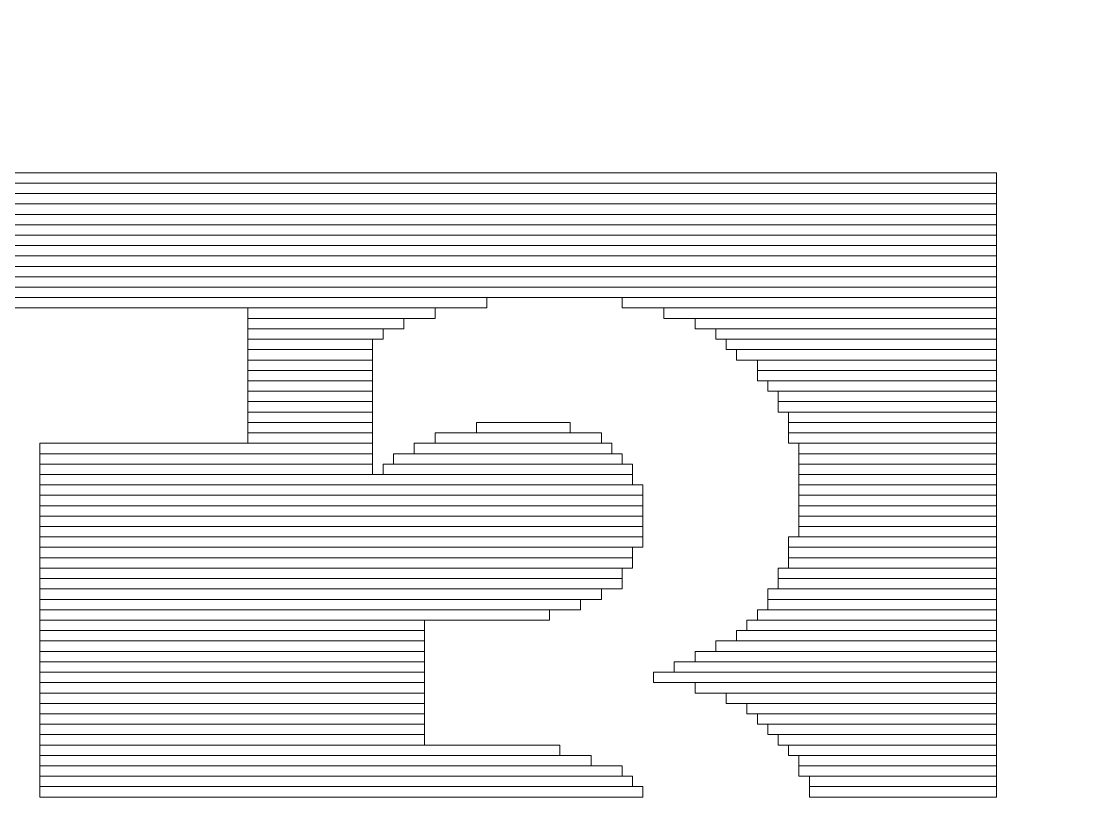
# Model space of a CAD drawing. Header units: millimetres. Extents: x -90 to 99, y -65 to 67.
# Drawn here: x 68.123 to 70.702, y 11.178 to 13.059 of the extents above; entities that cross this region are included whole.
import ezdxf

# ---------------------------------------------------------------- set-up
doc = ezdxf.new("R2010")
doc.units = ezdxf.units.MM
doc.header["$MEASUREMENT"] = 0
doc.layers.add('BG_OUTLINE', color=7, linetype='Continuous')
doc.layers.add('MA_PEN3', color=7, linetype='Continuous')

msp = doc.modelspace()

# ---------------------------------------------------------------- linework, layer by layer
at = {"layer": 'BG_OUTLINE', "color": 3, "lineweight": 9}
msp.add_open_spline([(-71.7269, -61.8795), (-71.7269, -61.8795), (-71.7343, 42.2681), (-71.7343, 42.2681), (-71.7343, 42.2681), (-71.7348, 43.0066), (-71.4419, 43.715), (-70.92, 44.2375), (-70.92, 44.2375), (-70.3982, 44.76), (-69.6866, 45.0538), (-68.9482, 45.0543), (-68.9482, 45.0543), (-68.9482, 45.0543), (75.2046, 45.0543), (75.2046, 45.0543), (75.2046, 45.0543), (76.8319, 45.0552), (78.1763, 43.7805), (78.2661, 42.1556), (78.2661, 42.1556), (78.2661, 42.1556), (78.2661, 31.2814), (78.2661, 31.2814), (78.2661, 31.2814), (78.2661, 31.2814), (72.2646, 31.2814), (72.2646, 31.2814), (72.2646, 31.2814), (72.2646, 31.2814), (72.2646, 26.9814), (72.2646, 26.9814), (72.2646, 26.9814), (72.2646, 26.9814), (78.2661, 26.9814), (78.2661, 26.9814), (78.2661, 26.9814), (78.2661, 26.9814), (78.2661, 18.6553), (78.2661, 18.6553), (78.2661, 18.6553), (78.2661, 18.6553), (72.2496, 18.6553), (72.2496, 18.6553), (72.2496, 18.6553), (72.2496, 18.6553), (72.2496, 14.3553), (72.2496, 14.3553), (72.2496, 14.3553), (72.2496, 14.3553), (78.2661, 14.3553), (78.2661, 14.3553), (78.2661, 14.3553), (78.2661, 14.3553), (78.2661, 9.255), (78.2661, 9.255), (78.2661, 9.255), (78.2661, 9.255), (72.2648, 9.255), (72.2648, 9.255), (72.2648, 9.255), (72.2648, 9.255), (72.2648, 4.955), (72.2648, 4.955), (72.2648, 4.955), (72.2648, 4.955), (78.2661, 4.955), (78.2661, 4.955), (78.2661, 4.955), (78.2661, 4.955), (78.2661, -3.3762), (78.2661, -3.3762), (78.2661, -3.3762), (78.2661, -3.3762), (72.2445, -3.3762), (72.2445, -3.3762), (72.2445, -3.3762), (72.2445, -3.3762), (72.2445, -7.6762), (72.2445, -7.6762), (72.2445, -7.6762), (72.2445, -7.6762), (78.2661, -7.6762), (78.2661, -7.6762), (78.2661, -7.6762), (78.2661, -7.6762), (78.2661, -12.7615), (78.2661, -12.7615), (78.2661, -12.7615), (78.2661, -12.7615), (72.2651, -12.7615), (72.2651, -12.7615), (72.2651, -12.7615), (72.2651, -12.7615), (72.2651, -17.0615), (72.2651, -17.0615), (72.2651, -17.0615), (72.2651, -17.0615), (78.2661, -17.0615), (78.2661, -17.0615), (78.2661, -17.0615), (78.2661, -17.0615), (78.2661, -25.4097), (78.2661, -25.4097), (78.2661, -25.4097), (78.2661, -25.4097), (72.2656, -25.4097), (72.2656, -25.4097), (72.2656, -25.4097), (72.2656, -25.4097), (72.2656, -29.7097), (72.2656, -29.7097), (72.2656, -29.7097), (72.2656, -29.7097), (78.2661, -29.7097), (78.2661, -29.7097), (78.2661, -29.7097), (78.2661, -29.7097), (78.2661, -34.793), (78.2661, -34.793), (78.2661, -34.793), (78.2661, -34.793), (72.2679, -34.793), (72.2679, -34.793), (72.2679, -34.793), (72.2679, -34.793), (72.2679, -39.0929), (72.2679, -39.0929), (72.2679, -39.0929), (72.2679, -39.0929), (78.2661, -39.0929), (78.2661, -39.0929), (78.2661, -39.0929), (78.2661, -39.0929), (78.2661, -47.4269), (78.2661, -47.4269), (78.2661, -47.4269), (78.2661, -47.4269), (72.2679, -47.4269), (72.2679, -47.4269), (72.2679, -47.4269), (72.2679, -47.4269), (72.2679, -51.7269), (72.2679, -51.7269), (72.2679, -51.7269), (72.2679, -51.7269), (78.2661, -51.7269), (78.2661, -51.7269), (78.2661, -51.7269), (78.2661, -51.7269), (78.2661, -51.8138), (78.2661, -51.8138), (78.2661, -51.8138), (78.2661, -51.8138), (78.2656, -61.8468), (78.2656, -61.8468), (78.2656, -61.8468), (78.2661, -62.6669), (77.9407, -63.4536), (77.3612, -64.0339), (77.3612, -64.0339), (76.7817, -64.6142), (75.9915, -64.9405), (75.1713, -64.941), (75.1713, -64.941), (75.1713, -64.941), (-68.6609, -64.9456), (-68.6609, -64.9456), (-68.6609, -64.9456), (-69.4735, -64.9461), (-70.2531, -64.6237), (-70.8281, -64.0495), (-70.8281, -64.0495), (-71.4031, -63.4752), (-71.7264, -62.6922), (-71.7269, -61.8795)], degree=3, knots=[0, 0, 0, 0, 0.022727, 0.022727, 0.022727, 0.022727, 0.045455, 0.045455, 0.045455, 0.045455, 0.068182, 0.068182, 0.068182, 0.068182, 0.090909, 0.090909, 0.090909, 0.090909, 0.113636, 0.113636, 0.113636, 0.113636, 0.136364, 0.136364, 0.136364, 0.136364, 0.159091, 0.159091, 0.159091, 0.159091, 0.181818, 0.181818, 0.181818, 0.181818, 0.204545, 0.204545, 0.204545, 0.204545, 0.227273, 0.227273, 0.227273, 0.227273, 0.25, 0.25, 0.25, 0.25, 0.272727, 0.272727, 0.272727, 0.272727, 0.295455, 0.295455, 0.295455, 0.295455, 0.318182, 0.318182, 0.318182, 0.318182, 0.340909, 0.340909, 0.340909, 0.340909, 0.363636, 0.363636, 0.363636, 0.363636, 0.386364, 0.386364, 0.386364, 0.386364, 0.409091, 0.409091, 0.409091, 0.409091, 0.431818, 0.431818, 0.431818, 0.431818, 0.454545, 0.454545, 0.454545, 0.454545, 0.477273, 0.477273, 0.477273, 0.477273, 0.5, 0.5, 0.5, 0.5, 0.522727, 0.522727, 0.522727, 0.522727, 0.545455, 0.545455, 0.545455, 0.545455, 0.568182, 0.568182, 0.568182, 0.568182, 0.590909, 0.590909, 0.590909, 0.590909, 0.613636, 0.613636, 0.613636, 0.613636, 0.636364, 0.636364, 0.636364, 0.636364, 0.659091, 0.659091, 0.659091, 0.659091, 0.681818, 0.681818, 0.681818, 0.681818, 0.704545, 0.704545, 0.704545, 0.704545, 0.727273, 0.727273, 0.727273, 0.727273, 0.75, 0.75, 0.75, 0.75, 0.772727, 0.772727, 0.772727, 0.772727, 0.795455, 0.795455, 0.795455, 0.795455, 0.818182, 0.818182, 0.818182, 0.818182, 0.840909, 0.840909, 0.840909, 0.840909, 0.863636, 0.863636, 0.863636, 0.863636, 0.886364, 0.886364, 0.886364, 0.886364, 0.909091, 0.909091, 0.909091, 0.909091, 0.931818, 0.931818, 0.931818, 0.931818, 0.954545, 0.954545, 0.954545, 0.954545, 0.977273, 0.977273, 0.977273, 0.977273, 1, 1, 1, 1], dxfattribs=at)
at = {"layer": 'MA_PEN3', "color": 5, "lineweight": 9}
for points in [[(63.4698, 12.6639), (63.4698, 12.6639), (63.4698, 12.6893), (63.4698, 12.6893), (63.4698, 12.6893), (63.4698, 12.6893), (70.5056, 12.6893), (70.5056, 12.6893), (70.5056, 12.6893), (70.5056, 12.6893), (70.5056, 12.6639), (70.5056, 12.6639), (70.5056, 12.6639), (70.5056, 12.6639), (63.4698, 12.6639), (63.4698, 12.6639)], [(63.4698, 12.6385), (63.4698, 12.6385), (63.4698, 12.6639), (63.4698, 12.6639), (63.4698, 12.6639), (63.4698, 12.6639), (70.5056, 12.6639), (70.5056, 12.6639), (70.5056, 12.6639), (70.5056, 12.6639), (70.5056, 12.6385), (70.5056, 12.6385), (70.5056, 12.6385), (70.5056, 12.6385), (63.4698, 12.6385), (63.4698, 12.6385)], [(63.4698, 12.6131), (63.4698, 12.6131), (63.4698, 12.6385), (63.4698, 12.6385), (63.4698, 12.6385), (63.4698, 12.6385), (70.5056, 12.6385), (70.5056, 12.6385), (70.5056, 12.6385), (70.5056, 12.6385), (70.5056, 12.6131), (70.5056, 12.6131), (70.5056, 12.6131), (70.5056, 12.6131), (63.4698, 12.6131), (63.4698, 12.6131)], [(63.4698, 12.5877), (63.4698, 12.5877), (63.4698, 12.6131), (63.4698, 12.6131), (63.4698, 12.6131), (63.4698, 12.6131), (70.5056, 12.6131), (70.5056, 12.6131), (70.5056, 12.6131), (70.5056, 12.6131), (70.5056, 12.5877), (70.5056, 12.5877), (70.5056, 12.5877), (70.5056, 12.5877), (63.4698, 12.5877), (63.4698, 12.5877)], [(63.4698, 12.5623), (63.4698, 12.5623), (63.4698, 12.5877), (63.4698, 12.5877), (63.4698, 12.5877), (63.4698, 12.5877), (70.5056, 12.5877), (70.5056, 12.5877), (70.5056, 12.5877), (70.5056, 12.5877), (70.5056, 12.5623), (70.5056, 12.5623), (70.5056, 12.5623), (70.5056, 12.5623), (63.4698, 12.5623), (63.4698, 12.5623)], [(63.4698, 12.5369), (63.4698, 12.5369), (63.4698, 12.5623), (63.4698, 12.5623), (63.4698, 12.5623), (63.4698, 12.5623), (70.5056, 12.5623), (70.5056, 12.5623), (70.5056, 12.5623), (70.5056, 12.5623), (70.5056, 12.5369), (70.5056, 12.5369), (70.5056, 12.5369), (70.5056, 12.5369), (63.4698, 12.5369), (63.4698, 12.5369)], [(63.4698, 12.5115), (63.4698, 12.5115), (63.4698, 12.5369), (63.4698, 12.5369), (63.4698, 12.5369), (63.4698, 12.5369), (70.5056, 12.5369), (70.5056, 12.5369), (70.5056, 12.5369), (70.5056, 12.5369), (70.5056, 12.5115), (70.5056, 12.5115), (70.5056, 12.5115), (70.5056, 12.5115), (63.4698, 12.5115), (63.4698, 12.5115)], [(63.4698, 12.4861), (63.4698, 12.4861), (63.4698, 12.5115), (63.4698, 12.5115), (63.4698, 12.5115), (63.4698, 12.5115), (70.5056, 12.5115), (70.5056, 12.5115), (70.5056, 12.5115), (70.5056, 12.5115), (70.5056, 12.4861), (70.5056, 12.4861), (70.5056, 12.4861), (70.5056, 12.4861), (63.4698, 12.4861), (63.4698, 12.4861)], [(63.4698, 12.4607), (63.4698, 12.4607), (63.4698, 12.4861), (63.4698, 12.4861), (63.4698, 12.4861), (63.4698, 12.4861), (70.5056, 12.4861), (70.5056, 12.4861), (70.5056, 12.4861), (70.5056, 12.4861), (70.5056, 12.4607), (70.5056, 12.4607), (70.5056, 12.4607), (70.5056, 12.4607), (63.4698, 12.4607), (63.4698, 12.4607)], [(63.4698, 12.4353), (63.4698, 12.4353), (63.4698, 12.4607), (63.4698, 12.4607), (63.4698, 12.4607), (63.4698, 12.4607), (70.5056, 12.4607), (70.5056, 12.4607), (70.5056, 12.4607), (70.5056, 12.4607), (70.5056, 12.4353), (70.5056, 12.4353), (70.5056, 12.4353), (70.5056, 12.4353), (63.4698, 12.4353), (63.4698, 12.4353)], [(63.4698, 12.4099), (63.4698, 12.4099), (63.4698, 12.4353), (63.4698, 12.4353), (63.4698, 12.4353), (63.4698, 12.4353), (70.5056, 12.4353), (70.5056, 12.4353), (70.5056, 12.4353), (70.5056, 12.4353), (70.5056, 12.4099), (70.5056, 12.4099), (70.5056, 12.4099), (70.5056, 12.4099), (63.4698, 12.4099), (63.4698, 12.4099)], [(63.4698, 12.3845), (63.4698, 12.3845), (63.4698, 12.4099), (63.4698, 12.4099), (63.4698, 12.4099), (63.4698, 12.4099), (70.5056, 12.4099), (70.5056, 12.4099), (70.5056, 12.4099), (70.5056, 12.4099), (70.5056, 12.3845), (70.5056, 12.3845), (70.5056, 12.3845), (70.5056, 12.3845), (63.4698, 12.3845), (63.4698, 12.3845)], [(64.7906, 12.3591), (64.7906, 12.3591), (64.7906, 12.3845), (64.7906, 12.3845), (64.7906, 12.3845), (64.7906, 12.3845), (69.2609, 12.3845), (69.2609, 12.3845), (69.2609, 12.3845), (69.2609, 12.3845), (69.2609, 12.3591), (69.2609, 12.3591), (69.2609, 12.3591), (69.2609, 12.3591), (64.7906, 12.3591), (64.7906, 12.3591)], [(69.5912, 12.3591), (69.5912, 12.3591), (69.5912, 12.3845), (69.5912, 12.3845), (69.5912, 12.3845), (69.5912, 12.3845), (70.5056, 12.3845), (70.5056, 12.3845), (70.5056, 12.3845), (70.5056, 12.3845), (70.5056, 12.3591), (70.5056, 12.3591), (70.5056, 12.3591), (70.5056, 12.3591), (69.5912, 12.3591), (69.5912, 12.3591)], [(68.6768, 12.3337), (68.6768, 12.3337), (68.6768, 12.3591), (68.6768, 12.3591), (68.6768, 12.3591), (68.6768, 12.3591), (69.134, 12.3591), (69.134, 12.3591), (69.134, 12.3591), (69.134, 12.3591), (69.134, 12.3337), (69.134, 12.3337), (69.134, 12.3337), (69.134, 12.3337), (68.6768, 12.3337), (68.6768, 12.3337)], [(69.6928, 12.3337), (69.6928, 12.3337), (69.6928, 12.3591), (69.6928, 12.3591), (69.6928, 12.3591), (69.6928, 12.3591), (70.5056, 12.3591), (70.5056, 12.3591), (70.5056, 12.3591), (70.5056, 12.3591), (70.5056, 12.3337), (70.5056, 12.3337), (70.5056, 12.3337), (70.5056, 12.3337), (69.6928, 12.3337), (69.6928, 12.3337)], [(68.6768, 12.3083), (68.6768, 12.3083), (68.6768, 12.3337), (68.6768, 12.3337), (68.6768, 12.3337), (68.6768, 12.3337), (69.0578, 12.3337), (69.0578, 12.3337), (69.0578, 12.3337), (69.0578, 12.3337), (69.0578, 12.3083), (69.0578, 12.3083), (69.0578, 12.3083), (69.0578, 12.3083), (68.6768, 12.3083), (68.6768, 12.3083)], [(69.769, 12.3083), (69.769, 12.3083), (69.769, 12.3337), (69.769, 12.3337), (69.769, 12.3337), (69.769, 12.3337), (70.5056, 12.3337), (70.5056, 12.3337), (70.5056, 12.3337), (70.5056, 12.3337), (70.5056, 12.3083), (70.5056, 12.3083), (70.5056, 12.3083), (70.5056, 12.3083), (69.769, 12.3083), (69.769, 12.3083)], [(68.6768, 12.2829), (68.6768, 12.2829), (68.6768, 12.3083), (68.6768, 12.3083), (68.6768, 12.3083), (68.6768, 12.3083), (69.007, 12.3083), (69.007, 12.3083), (69.007, 12.3083), (69.007, 12.3083), (69.007, 12.2829), (69.007, 12.2829), (69.007, 12.2829), (69.007, 12.2829), (68.6768, 12.2829), (68.6768, 12.2829)], [(69.8198, 12.2829), (69.8198, 12.2829), (69.8198, 12.3083), (69.8198, 12.3083), (69.8198, 12.3083), (69.8198, 12.3083), (70.5056, 12.3083), (70.5056, 12.3083), (70.5056, 12.3083), (70.5056, 12.3083), (70.5056, 12.2829), (70.5056, 12.2829), (70.5056, 12.2829), (70.5056, 12.2829), (69.8198, 12.2829), (69.8198, 12.2829)], [(68.6768, 12.2575), (68.6768, 12.2575), (68.6768, 12.2829), (68.6768, 12.2829), (68.6768, 12.2829), (68.6768, 12.2829), (68.9816, 12.2829), (68.9816, 12.2829), (68.9816, 12.2829), (68.9816, 12.2829), (68.9816, 12.2575), (68.9816, 12.2575), (68.9816, 12.2575), (68.9816, 12.2575), (68.6768, 12.2575), (68.6768, 12.2575)], [(69.8452, 12.2575), (69.8452, 12.2575), (69.8452, 12.2829), (69.8452, 12.2829), (69.8452, 12.2829), (69.8452, 12.2829), (70.5056, 12.2829), (70.5056, 12.2829), (70.5056, 12.2829), (70.5056, 12.2829), (70.5056, 12.2575), (70.5056, 12.2575), (70.5056, 12.2575), (70.5056, 12.2575), (69.8452, 12.2575), (69.8452, 12.2575)], [(68.6768, 12.2321), (68.6768, 12.2321), (68.6768, 12.2575), (68.6768, 12.2575), (68.6768, 12.2575), (68.6768, 12.2575), (68.9816, 12.2575), (68.9816, 12.2575), (68.9816, 12.2575), (68.9816, 12.2575), (68.9816, 12.2321), (68.9816, 12.2321), (68.9816, 12.2321), (68.9816, 12.2321), (68.6768, 12.2321), (68.6768, 12.2321)], [(69.8705, 12.2321), (69.8705, 12.2321), (69.8705, 12.2575), (69.8705, 12.2575), (69.8705, 12.2575), (69.8705, 12.2575), (70.5056, 12.2575), (70.5056, 12.2575), (70.5056, 12.2575), (70.5056, 12.2575), (70.5056, 12.2321), (70.5056, 12.2321), (70.5056, 12.2321), (70.5056, 12.2321), (69.8705, 12.2321), (69.8705, 12.2321)], [(68.6768, 12.2067), (68.6768, 12.2067), (68.6768, 12.2321), (68.6768, 12.2321), (68.6768, 12.2321), (68.6768, 12.2321), (68.9816, 12.2321), (68.9816, 12.2321), (68.9816, 12.2321), (68.9816, 12.2321), (68.9816, 12.2067), (68.9816, 12.2067), (68.9816, 12.2067), (68.9816, 12.2067), (68.6768, 12.2067), (68.6768, 12.2067)], [(69.9214, 12.2067), (69.9214, 12.2067), (69.9214, 12.2321), (69.9214, 12.2321), (69.9214, 12.2321), (69.9214, 12.2321), (70.5056, 12.2321), (70.5056, 12.2321), (70.5056, 12.2321), (70.5056, 12.2321), (70.5056, 12.2067), (70.5056, 12.2067), (70.5056, 12.2067), (70.5056, 12.2067), (69.9214, 12.2067), (69.9214, 12.2067)], [(68.6768, 12.1813), (68.6768, 12.1813), (68.6768, 12.2067), (68.6768, 12.2067), (68.6768, 12.2067), (68.6768, 12.2067), (68.9816, 12.2067), (68.9816, 12.2067), (68.9816, 12.2067), (68.9816, 12.2067), (68.9816, 12.1813), (68.9816, 12.1813), (68.9816, 12.1813), (68.9816, 12.1813), (68.6768, 12.1813), (68.6768, 12.1813)], [(69.9214, 12.1813), (69.9214, 12.1813), (69.9214, 12.2067), (69.9214, 12.2067), (69.9214, 12.2067), (69.9214, 12.2067), (70.5056, 12.2067), (70.5056, 12.2067), (70.5056, 12.2067), (70.5056, 12.2067), (70.5056, 12.1813), (70.5056, 12.1813), (70.5056, 12.1813), (70.5056, 12.1813), (69.9214, 12.1813), (69.9214, 12.1813)], [(68.6768, 12.1559), (68.6768, 12.1559), (68.6768, 12.1813), (68.6768, 12.1813), (68.6768, 12.1813), (68.6768, 12.1813), (68.9816, 12.1813), (68.9816, 12.1813), (68.9816, 12.1813), (68.9816, 12.1813), (68.9816, 12.1559), (68.9816, 12.1559), (68.9816, 12.1559), (68.9816, 12.1559), (68.6768, 12.1559), (68.6768, 12.1559)], [(69.9467, 12.1559), (69.9467, 12.1559), (69.9467, 12.1813), (69.9467, 12.1813), (69.9467, 12.1813), (69.9467, 12.1813), (70.5056, 12.1813), (70.5056, 12.1813), (70.5056, 12.1813), (70.5056, 12.1813), (70.5056, 12.1559), (70.5056, 12.1559), (70.5056, 12.1559), (70.5056, 12.1559), (69.9467, 12.1559), (69.9467, 12.1559)], [(68.6768, 12.1305), (68.6768, 12.1305), (68.6768, 12.1559), (68.6768, 12.1559), (68.6768, 12.1559), (68.6768, 12.1559), (68.9816, 12.1559), (68.9816, 12.1559), (68.9816, 12.1559), (68.9816, 12.1559), (68.9816, 12.1305), (68.9816, 12.1305), (68.9816, 12.1305), (68.9816, 12.1305), (68.6768, 12.1305), (68.6768, 12.1305)], [(69.9722, 12.1305), (69.9722, 12.1305), (69.9722, 12.1559), (69.9722, 12.1559), (69.9722, 12.1559), (69.9722, 12.1559), (70.5056, 12.1559), (70.5056, 12.1559), (70.5056, 12.1559), (70.5056, 12.1559), (70.5056, 12.1305), (70.5056, 12.1305), (70.5056, 12.1305), (70.5056, 12.1305), (69.9722, 12.1305), (69.9722, 12.1305)], [(68.6768, 12.1051), (68.6768, 12.1051), (68.6768, 12.1305), (68.6768, 12.1305), (68.6768, 12.1305), (68.6768, 12.1305), (68.9816, 12.1305), (68.9816, 12.1305), (68.9816, 12.1305), (68.9816, 12.1305), (68.9816, 12.1051), (68.9816, 12.1051), (68.9816, 12.1051), (68.9816, 12.1051), (68.6768, 12.1051), (68.6768, 12.1051)], [(69.9722, 12.1051), (69.9722, 12.1051), (69.9722, 12.1305), (69.9722, 12.1305), (69.9722, 12.1305), (69.9722, 12.1305), (70.5056, 12.1305), (70.5056, 12.1305), (70.5056, 12.1305), (70.5056, 12.1305), (70.5056, 12.1051), (70.5056, 12.1051), (70.5056, 12.1051), (70.5056, 12.1051), (69.9722, 12.1051), (69.9722, 12.1051)], [(68.6768, 12.0797), (68.6768, 12.0797), (68.6768, 12.1051), (68.6768, 12.1051), (68.6768, 12.1051), (68.6768, 12.1051), (68.9816, 12.1051), (68.9816, 12.1051), (68.9816, 12.1051), (68.9816, 12.1051), (68.9816, 12.0797), (68.9816, 12.0797), (68.9816, 12.0797), (68.9816, 12.0797), (68.6768, 12.0797), (68.6768, 12.0797)], [(69.9976, 12.0797), (69.9976, 12.0797), (69.9976, 12.1051), (69.9976, 12.1051), (69.9976, 12.1051), (69.9976, 12.1051), (70.5056, 12.1051), (70.5056, 12.1051), (70.5056, 12.1051), (70.5056, 12.1051), (70.5056, 12.0797), (70.5056, 12.0797), (70.5056, 12.0797), (70.5056, 12.0797), (69.9976, 12.0797), (69.9976, 12.0797)], [(68.6768, 12.0543), (68.6768, 12.0543), (68.6768, 12.0797), (68.6768, 12.0797), (68.6768, 12.0797), (68.6768, 12.0797), (68.9816, 12.0797), (68.9816, 12.0797), (68.9816, 12.0797), (68.9816, 12.0797), (68.9816, 12.0543), (68.9816, 12.0543), (68.9816, 12.0543), (68.9816, 12.0543), (68.6768, 12.0543), (68.6768, 12.0543)], [(69.2356, 12.0543), (69.2356, 12.0543), (69.2356, 12.0797), (69.2356, 12.0797), (69.2356, 12.0797), (69.2356, 12.0797), (69.4642, 12.0797), (69.4642, 12.0797), (69.4642, 12.0797), (69.4642, 12.0797), (69.4642, 12.0543), (69.4642, 12.0543), (69.4642, 12.0543), (69.4642, 12.0543), (69.2356, 12.0543), (69.2356, 12.0543)], [(69.9976, 12.0543), (69.9976, 12.0543), (69.9976, 12.0797), (69.9976, 12.0797), (69.9976, 12.0797), (69.9976, 12.0797), (70.5056, 12.0797), (70.5056, 12.0797), (70.5056, 12.0797), (70.5056, 12.0797), (70.5056, 12.0543), (70.5056, 12.0543), (70.5056, 12.0543), (70.5056, 12.0543), (69.9976, 12.0543), (69.9976, 12.0543)], [(68.6768, 12.0289), (68.6768, 12.0289), (68.6768, 12.0543), (68.6768, 12.0543), (68.6768, 12.0543), (68.6768, 12.0543), (68.9816, 12.0543), (68.9816, 12.0543), (68.9816, 12.0543), (68.9816, 12.0543), (68.9816, 12.0289), (68.9816, 12.0289), (68.9816, 12.0289), (68.9816, 12.0289), (68.6768, 12.0289), (68.6768, 12.0289)], [(69.134, 12.0289), (69.134, 12.0289), (69.134, 12.0543), (69.134, 12.0543), (69.134, 12.0543), (69.134, 12.0543), (69.5404, 12.0543), (69.5404, 12.0543), (69.5404, 12.0543), (69.5404, 12.0543), (69.5404, 12.0289), (69.5404, 12.0289), (69.5404, 12.0289), (69.5404, 12.0289), (69.134, 12.0289), (69.134, 12.0289)], [(69.9976, 12.0289), (69.9976, 12.0289), (69.9976, 12.0543), (69.9976, 12.0543), (69.9976, 12.0543), (69.9976, 12.0543), (70.5056, 12.0543), (70.5056, 12.0543), (70.5056, 12.0543), (70.5056, 12.0543), (70.5056, 12.0289), (70.5056, 12.0289), (70.5056, 12.0289), (70.5056, 12.0289), (69.9976, 12.0289), (69.9976, 12.0289)], [(68.1688, 12.0035), (68.1688, 12.0035), (68.1688, 12.0289), (68.1688, 12.0289), (68.1688, 12.0289), (68.1688, 12.0289), (68.9816, 12.0289), (68.9816, 12.0289), (68.9816, 12.0289), (68.9816, 12.0289), (68.9816, 12.0035), (68.9816, 12.0035), (68.9816, 12.0035), (68.9816, 12.0035), (68.1688, 12.0035), (68.1688, 12.0035)], [(69.0832, 12.0035), (69.0832, 12.0035), (69.0832, 12.0289), (69.0832, 12.0289), (69.0832, 12.0289), (69.0832, 12.0289), (69.5657, 12.0289), (69.5657, 12.0289), (69.5657, 12.0289), (69.5657, 12.0289), (69.5657, 12.0035), (69.5657, 12.0035), (69.5657, 12.0035), (69.5657, 12.0035), (69.0832, 12.0035), (69.0832, 12.0035)], [(70.0229, 12.0035), (70.0229, 12.0035), (70.0229, 12.0289), (70.0229, 12.0289), (70.0229, 12.0289), (70.0229, 12.0289), (70.5056, 12.0289), (70.5056, 12.0289), (70.5056, 12.0289), (70.5056, 12.0289), (70.5056, 12.0035), (70.5056, 12.0035), (70.5056, 12.0035), (70.5056, 12.0035), (70.0229, 12.0035), (70.0229, 12.0035)], [(68.1688, 11.9781), (68.1688, 11.9781), (68.1688, 12.0035), (68.1688, 12.0035), (68.1688, 12.0035), (68.1688, 12.0035), (68.9816, 12.0035), (68.9816, 12.0035), (68.9816, 12.0035), (68.9816, 12.0035), (68.9816, 11.9781), (68.9816, 11.9781), (68.9816, 11.9781), (68.9816, 11.9781), (68.1688, 11.9781), (68.1688, 11.9781)], [(69.0323, 11.9781), (69.0323, 11.9781), (69.0323, 12.0035), (69.0323, 12.0035), (69.0323, 12.0035), (69.0323, 12.0035), (69.5912, 12.0035), (69.5912, 12.0035), (69.5912, 12.0035), (69.5912, 12.0035), (69.5912, 11.9781), (69.5912, 11.9781), (69.5912, 11.9781), (69.5912, 11.9781), (69.0323, 11.9781), (69.0323, 11.9781)], [(70.0229, 11.9781), (70.0229, 11.9781), (70.0229, 12.0035), (70.0229, 12.0035), (70.0229, 12.0035), (70.0229, 12.0035), (70.5056, 12.0035), (70.5056, 12.0035), (70.5056, 12.0035), (70.5056, 12.0035), (70.5056, 11.9781), (70.5056, 11.9781), (70.5056, 11.9781), (70.5056, 11.9781), (70.0229, 11.9781), (70.0229, 11.9781)], [(68.1688, 11.9527), (68.1688, 11.9527), (68.1688, 11.9781), (68.1688, 11.9781), (68.1688, 11.9781), (68.1688, 11.9781), (68.9816, 11.9781), (68.9816, 11.9781), (68.9816, 11.9781), (68.9816, 11.9781), (68.9816, 11.9527), (68.9816, 11.9527), (68.9816, 11.9527), (68.9816, 11.9527), (68.1688, 11.9527), (68.1688, 11.9527)], [(69.007, 11.9527), (69.007, 11.9527), (69.007, 11.9781), (69.007, 11.9781), (69.007, 11.9781), (69.007, 11.9781), (69.6166, 11.9781), (69.6166, 11.9781), (69.6166, 11.9781), (69.6166, 11.9781), (69.6166, 11.9527), (69.6166, 11.9527), (69.6166, 11.9527), (69.6166, 11.9527), (69.007, 11.9527), (69.007, 11.9527)], [(70.0229, 11.9527), (70.0229, 11.9527), (70.0229, 11.9781), (70.0229, 11.9781), (70.0229, 11.9781), (70.0229, 11.9781), (70.5056, 11.9781), (70.5056, 11.9781), (70.5056, 11.9781), (70.5056, 11.9781), (70.5056, 11.9527), (70.5056, 11.9527), (70.5056, 11.9527), (70.5056, 11.9527), (70.0229, 11.9527), (70.0229, 11.9527)], [(68.1688, 11.9273), (68.1688, 11.9273), (68.1688, 11.9527), (68.1688, 11.9527), (68.1688, 11.9527), (68.1688, 11.9527), (69.6166, 11.9527), (69.6166, 11.9527), (69.6166, 11.9527), (69.6166, 11.9527), (69.6166, 11.9273), (69.6166, 11.9273), (69.6166, 11.9273), (69.6166, 11.9273), (68.1688, 11.9273), (68.1688, 11.9273)], [(70.0229, 11.9273), (70.0229, 11.9273), (70.0229, 11.9527), (70.0229, 11.9527), (70.0229, 11.9527), (70.0229, 11.9527), (70.5056, 11.9527), (70.5056, 11.9527), (70.5056, 11.9527), (70.5056, 11.9527), (70.5056, 11.9273), (70.5056, 11.9273), (70.5056, 11.9273), (70.5056, 11.9273), (70.0229, 11.9273), (70.0229, 11.9273)], [(68.1688, 11.9019), (68.1688, 11.9019), (68.1688, 11.9273), (68.1688, 11.9273), (68.1688, 11.9273), (68.1688, 11.9273), (69.6419, 11.9273), (69.6419, 11.9273), (69.6419, 11.9273), (69.6419, 11.9273), (69.6419, 11.9019), (69.6419, 11.9019), (69.6419, 11.9019), (69.6419, 11.9019), (68.1688, 11.9019), (68.1688, 11.9019)], [(70.0229, 11.9019), (70.0229, 11.9019), (70.0229, 11.9273), (70.0229, 11.9273), (70.0229, 11.9273), (70.0229, 11.9273), (70.5056, 11.9273), (70.5056, 11.9273), (70.5056, 11.9273), (70.5056, 11.9273), (70.5056, 11.9019), (70.5056, 11.9019), (70.5056, 11.9019), (70.5056, 11.9019), (70.0229, 11.9019), (70.0229, 11.9019)], [(68.1688, 11.8765), (68.1688, 11.8765), (68.1688, 11.9019), (68.1688, 11.9019), (68.1688, 11.9019), (68.1688, 11.9019), (69.6419, 11.9019), (69.6419, 11.9019), (69.6419, 11.9019), (69.6419, 11.9019), (69.6419, 11.8765), (69.6419, 11.8765), (69.6419, 11.8765), (69.6419, 11.8765), (68.1688, 11.8765), (68.1688, 11.8765)], [(70.0229, 11.8765), (70.0229, 11.8765), (70.0229, 11.9019), (70.0229, 11.9019), (70.0229, 11.9019), (70.0229, 11.9019), (70.5056, 11.9019), (70.5056, 11.9019), (70.5056, 11.9019), (70.5056, 11.9019), (70.5056, 11.8765), (70.5056, 11.8765), (70.5056, 11.8765), (70.5056, 11.8765), (70.0229, 11.8765), (70.0229, 11.8765)], [(68.1688, 11.8511), (68.1688, 11.8511), (68.1688, 11.8765), (68.1688, 11.8765), (68.1688, 11.8765), (68.1688, 11.8765), (69.6419, 11.8765), (69.6419, 11.8765), (69.6419, 11.8765), (69.6419, 11.8765), (69.6419, 11.8511), (69.6419, 11.8511), (69.6419, 11.8511), (69.6419, 11.8511), (68.1688, 11.8511), (68.1688, 11.8511)], [(70.0229, 11.8511), (70.0229, 11.8511), (70.0229, 11.8765), (70.0229, 11.8765), (70.0229, 11.8765), (70.0229, 11.8765), (70.5056, 11.8765), (70.5056, 11.8765), (70.5056, 11.8765), (70.5056, 11.8765), (70.5056, 11.8511), (70.5056, 11.8511), (70.5056, 11.8511), (70.5056, 11.8511), (70.0229, 11.8511), (70.0229, 11.8511)], [(68.1688, 11.8257), (68.1688, 11.8257), (68.1688, 11.8511), (68.1688, 11.8511), (68.1688, 11.8511), (68.1688, 11.8511), (69.6419, 11.8511), (69.6419, 11.8511), (69.6419, 11.8511), (69.6419, 11.8511), (69.6419, 11.8257), (69.6419, 11.8257), (69.6419, 11.8257), (69.6419, 11.8257), (68.1688, 11.8257), (68.1688, 11.8257)], [(70.0229, 11.8257), (70.0229, 11.8257), (70.0229, 11.8511), (70.0229, 11.8511), (70.0229, 11.8511), (70.0229, 11.8511), (70.5056, 11.8511), (70.5056, 11.8511), (70.5056, 11.8511), (70.5056, 11.8511), (70.5056, 11.8257), (70.5056, 11.8257), (70.5056, 11.8257), (70.5056, 11.8257), (70.0229, 11.8257), (70.0229, 11.8257)], [(68.1688, 11.8003), (68.1688, 11.8003), (68.1688, 11.8257), (68.1688, 11.8257), (68.1688, 11.8257), (68.1688, 11.8257), (69.6419, 11.8257), (69.6419, 11.8257), (69.6419, 11.8257), (69.6419, 11.8257), (69.6419, 11.8003), (69.6419, 11.8003), (69.6419, 11.8003), (69.6419, 11.8003), (68.1688, 11.8003), (68.1688, 11.8003)], [(70.0229, 11.8003), (70.0229, 11.8003), (70.0229, 11.8257), (70.0229, 11.8257), (70.0229, 11.8257), (70.0229, 11.8257), (70.5056, 11.8257), (70.5056, 11.8257), (70.5056, 11.8257), (70.5056, 11.8257), (70.5056, 11.8003), (70.5056, 11.8003), (70.5056, 11.8003), (70.5056, 11.8003), (70.0229, 11.8003), (70.0229, 11.8003)], [(68.1688, 11.7749), (68.1688, 11.7749), (68.1688, 11.8003), (68.1688, 11.8003), (68.1688, 11.8003), (68.1688, 11.8003), (69.6419, 11.8003), (69.6419, 11.8003), (69.6419, 11.8003), (69.6419, 11.8003), (69.6419, 11.7749), (69.6419, 11.7749), (69.6419, 11.7749), (69.6419, 11.7749), (68.1688, 11.7749), (68.1688, 11.7749)], [(69.9976, 11.7749), (69.9976, 11.7749), (69.9976, 11.8003), (69.9976, 11.8003), (69.9976, 11.8003), (69.9976, 11.8003), (70.5056, 11.8003), (70.5056, 11.8003), (70.5056, 11.8003), (70.5056, 11.8003), (70.5056, 11.7749), (70.5056, 11.7749), (70.5056, 11.7749), (70.5056, 11.7749), (69.9976, 11.7749), (69.9976, 11.7749)], [(68.1688, 11.7495), (68.1688, 11.7495), (68.1688, 11.7749), (68.1688, 11.7749), (68.1688, 11.7749), (68.1688, 11.7749), (69.6166, 11.7749), (69.6166, 11.7749), (69.6166, 11.7749), (69.6166, 11.7749), (69.6166, 11.7495), (69.6166, 11.7495), (69.6166, 11.7495), (69.6166, 11.7495), (68.1688, 11.7495), (68.1688, 11.7495)], [(69.9976, 11.7495), (69.9976, 11.7495), (69.9976, 11.7749), (69.9976, 11.7749), (69.9976, 11.7749), (69.9976, 11.7749), (70.5056, 11.7749), (70.5056, 11.7749), (70.5056, 11.7749), (70.5056, 11.7749), (70.5056, 11.7495), (70.5056, 11.7495), (70.5056, 11.7495), (70.5056, 11.7495), (69.9976, 11.7495), (69.9976, 11.7495)], [(68.1688, 11.7241), (68.1688, 11.7241), (68.1688, 11.7495), (68.1688, 11.7495), (68.1688, 11.7495), (68.1688, 11.7495), (69.6166, 11.7495), (69.6166, 11.7495), (69.6166, 11.7495), (69.6166, 11.7495), (69.6166, 11.7241), (69.6166, 11.7241), (69.6166, 11.7241), (69.6166, 11.7241), (68.1688, 11.7241), (68.1688, 11.7241)], [(69.9976, 11.7241), (69.9976, 11.7241), (69.9976, 11.7495), (69.9976, 11.7495), (69.9976, 11.7495), (69.9976, 11.7495), (70.5056, 11.7495), (70.5056, 11.7495), (70.5056, 11.7495), (70.5056, 11.7495), (70.5056, 11.7241), (70.5056, 11.7241), (70.5056, 11.7241), (70.5056, 11.7241), (69.9976, 11.7241), (69.9976, 11.7241)], [(68.1688, 11.6987), (68.1688, 11.6987), (68.1688, 11.7241), (68.1688, 11.7241), (68.1688, 11.7241), (68.1688, 11.7241), (69.5912, 11.7241), (69.5912, 11.7241), (69.5912, 11.7241), (69.5912, 11.7241), (69.5912, 11.6987), (69.5912, 11.6987), (69.5912, 11.6987), (69.5912, 11.6987), (68.1688, 11.6987), (68.1688, 11.6987)], [(69.9722, 11.6987), (69.9722, 11.6987), (69.9722, 11.7241), (69.9722, 11.7241), (69.9722, 11.7241), (69.9722, 11.7241), (70.5056, 11.7241), (70.5056, 11.7241), (70.5056, 11.7241), (70.5056, 11.7241), (70.5056, 11.6987), (70.5056, 11.6987), (70.5056, 11.6987), (70.5056, 11.6987), (69.9722, 11.6987), (69.9722, 11.6987)], [(68.1688, 11.6733), (68.1688, 11.6733), (68.1688, 11.6987), (68.1688, 11.6987), (68.1688, 11.6987), (68.1688, 11.6987), (69.5912, 11.6987), (69.5912, 11.6987), (69.5912, 11.6987), (69.5912, 11.6987), (69.5912, 11.6733), (69.5912, 11.6733), (69.5912, 11.6733), (69.5912, 11.6733), (68.1688, 11.6733), (68.1688, 11.6733)], [(69.9722, 11.6733), (69.9722, 11.6733), (69.9722, 11.6987), (69.9722, 11.6987), (69.9722, 11.6987), (69.9722, 11.6987), (70.5056, 11.6987), (70.5056, 11.6987), (70.5056, 11.6987), (70.5056, 11.6987), (70.5056, 11.6733), (70.5056, 11.6733), (70.5056, 11.6733), (70.5056, 11.6733), (69.9722, 11.6733), (69.9722, 11.6733)], [(68.1688, 11.6479), (68.1688, 11.6479), (68.1688, 11.6733), (68.1688, 11.6733), (68.1688, 11.6733), (68.1688, 11.6733), (69.5404, 11.6733), (69.5404, 11.6733), (69.5404, 11.6733), (69.5404, 11.6733), (69.5404, 11.6479), (69.5404, 11.6479), (69.5404, 11.6479), (69.5404, 11.6479), (68.1688, 11.6479), (68.1688, 11.6479)], [(69.9467, 11.6479), (69.9467, 11.6479), (69.9467, 11.6733), (69.9467, 11.6733), (69.9467, 11.6733), (69.9467, 11.6733), (70.5056, 11.6733), (70.5056, 11.6733), (70.5056, 11.6733), (70.5056, 11.6733), (70.5056, 11.6479), (70.5056, 11.6479), (70.5056, 11.6479), (70.5056, 11.6479), (69.9467, 11.6479), (69.9467, 11.6479)], [(68.1688, 11.6225), (68.1688, 11.6225), (68.1688, 11.6479), (68.1688, 11.6479), (68.1688, 11.6479), (68.1688, 11.6479), (69.4895, 11.6479), (69.4895, 11.6479), (69.4895, 11.6479), (69.4895, 11.6479), (69.4895, 11.6225), (69.4895, 11.6225), (69.4895, 11.6225), (69.4895, 11.6225), (68.1688, 11.6225), (68.1688, 11.6225)], [(69.9467, 11.6225), (69.9467, 11.6225), (69.9467, 11.6479), (69.9467, 11.6479), (69.9467, 11.6479), (69.9467, 11.6479), (70.5056, 11.6479), (70.5056, 11.6479), (70.5056, 11.6479), (70.5056, 11.6479), (70.5056, 11.6225), (70.5056, 11.6225), (70.5056, 11.6225), (70.5056, 11.6225), (69.9467, 11.6225), (69.9467, 11.6225)], [(68.1688, 11.5971), (68.1688, 11.5971), (68.1688, 11.6225), (68.1688, 11.6225), (68.1688, 11.6225), (68.1688, 11.6225), (69.4133, 11.6225), (69.4133, 11.6225), (69.4133, 11.6225), (69.4133, 11.6225), (69.4133, 11.5971), (69.4133, 11.5971), (69.4133, 11.5971), (69.4133, 11.5971), (68.1688, 11.5971), (68.1688, 11.5971)], [(69.9214, 11.5971), (69.9214, 11.5971), (69.9214, 11.6225), (69.9214, 11.6225), (69.9214, 11.6225), (69.9214, 11.6225), (70.5056, 11.6225), (70.5056, 11.6225), (70.5056, 11.6225), (70.5056, 11.6225), (70.5056, 11.5971), (70.5056, 11.5971), (70.5056, 11.5971), (70.5056, 11.5971), (69.9214, 11.5971), (69.9214, 11.5971)], [(68.1688, 11.5717), (68.1688, 11.5717), (68.1688, 11.5971), (68.1688, 11.5971), (68.1688, 11.5971), (68.1688, 11.5971), (69.1085, 11.5971), (69.1085, 11.5971), (69.1085, 11.5971), (69.1085, 11.5971), (69.1085, 11.5717), (69.1085, 11.5717), (69.1085, 11.5717), (69.1085, 11.5717), (68.1688, 11.5717), (68.1688, 11.5717)], [(69.896, 11.5717), (69.896, 11.5717), (69.896, 11.5971), (69.896, 11.5971), (69.896, 11.5971), (69.896, 11.5971), (70.5056, 11.5971), (70.5056, 11.5971), (70.5056, 11.5971), (70.5056, 11.5971), (70.5056, 11.5717), (70.5056, 11.5717), (70.5056, 11.5717), (70.5056, 11.5717), (69.896, 11.5717), (69.896, 11.5717)], [(68.1688, 11.5463), (68.1688, 11.5463), (68.1688, 11.5717), (68.1688, 11.5717), (68.1688, 11.5717), (68.1688, 11.5717), (69.1085, 11.5717), (69.1085, 11.5717), (69.1085, 11.5717), (69.1085, 11.5717), (69.1085, 11.5463), (69.1085, 11.5463), (69.1085, 11.5463), (69.1085, 11.5463), (68.1688, 11.5463), (68.1688, 11.5463)], [(69.8705, 11.5463), (69.8705, 11.5463), (69.8705, 11.5717), (69.8705, 11.5717), (69.8705, 11.5717), (69.8705, 11.5717), (70.5056, 11.5717), (70.5056, 11.5717), (70.5056, 11.5717), (70.5056, 11.5717), (70.5056, 11.5463), (70.5056, 11.5463), (70.5056, 11.5463), (70.5056, 11.5463), (69.8705, 11.5463), (69.8705, 11.5463)], [(68.1688, 11.5209), (68.1688, 11.5209), (68.1688, 11.5463), (68.1688, 11.5463), (68.1688, 11.5463), (68.1688, 11.5463), (69.1085, 11.5463), (69.1085, 11.5463), (69.1085, 11.5463), (69.1085, 11.5463), (69.1085, 11.5209), (69.1085, 11.5209), (69.1085, 11.5209), (69.1085, 11.5209), (68.1688, 11.5209), (68.1688, 11.5209)], [(69.8198, 11.5209), (69.8198, 11.5209), (69.8198, 11.5463), (69.8198, 11.5463), (69.8198, 11.5463), (69.8198, 11.5463), (70.5056, 11.5463), (70.5056, 11.5463), (70.5056, 11.5463), (70.5056, 11.5463), (70.5056, 11.5209), (70.5056, 11.5209), (70.5056, 11.5209), (70.5056, 11.5209), (69.8198, 11.5209), (69.8198, 11.5209)], [(68.1688, 11.4955), (68.1688, 11.4955), (68.1688, 11.5209), (68.1688, 11.5209), (68.1688, 11.5209), (68.1688, 11.5209), (69.1085, 11.5209), (69.1085, 11.5209), (69.1085, 11.5209), (69.1085, 11.5209), (69.1085, 11.4955), (69.1085, 11.4955), (69.1085, 11.4955), (69.1085, 11.4955), (68.1688, 11.4955), (68.1688, 11.4955)], [(69.769, 11.4955), (69.769, 11.4955), (69.769, 11.5209), (69.769, 11.5209), (69.769, 11.5209), (69.769, 11.5209), (70.5056, 11.5209), (70.5056, 11.5209), (70.5056, 11.5209), (70.5056, 11.5209), (70.5056, 11.4955), (70.5056, 11.4955), (70.5056, 11.4955), (70.5056, 11.4955), (69.769, 11.4955), (69.769, 11.4955)], [(68.1688, 11.4701), (68.1688, 11.4701), (68.1688, 11.4955), (68.1688, 11.4955), (68.1688, 11.4955), (68.1688, 11.4955), (69.1085, 11.4955), (69.1085, 11.4955), (69.1085, 11.4955), (69.1085, 11.4955), (69.1085, 11.4701), (69.1085, 11.4701), (69.1085, 11.4701), (69.1085, 11.4701), (68.1688, 11.4701), (68.1688, 11.4701)], [(69.7181, 11.4701), (69.7181, 11.4701), (69.7181, 11.4955), (69.7181, 11.4955), (69.7181, 11.4955), (69.7181, 11.4955), (70.5056, 11.4955), (70.5056, 11.4955), (70.5056, 11.4955), (70.5056, 11.4955), (70.5056, 11.4701), (70.5056, 11.4701), (70.5056, 11.4701), (70.5056, 11.4701), (69.7181, 11.4701), (69.7181, 11.4701)], [(68.1688, 11.4447), (68.1688, 11.4447), (68.1688, 11.4701), (68.1688, 11.4701), (68.1688, 11.4701), (68.1688, 11.4701), (69.1085, 11.4701), (69.1085, 11.4701), (69.1085, 11.4701), (69.1085, 11.4701), (69.1085, 11.4447), (69.1085, 11.4447), (69.1085, 11.4447), (69.1085, 11.4447), (68.1688, 11.4447), (68.1688, 11.4447)], [(69.6674, 11.4447), (69.6674, 11.4447), (69.6674, 11.4701), (69.6674, 11.4701), (69.6674, 11.4701), (69.6674, 11.4701), (70.5056, 11.4701), (70.5056, 11.4701), (70.5056, 11.4701), (70.5056, 11.4701), (70.5056, 11.4447), (70.5056, 11.4447), (70.5056, 11.4447), (70.5056, 11.4447), (69.6674, 11.4447), (69.6674, 11.4447)], [(68.1688, 11.4193), (68.1688, 11.4193), (68.1688, 11.4447), (68.1688, 11.4447), (68.1688, 11.4447), (68.1688, 11.4447), (69.1085, 11.4447), (69.1085, 11.4447), (69.1085, 11.4447), (69.1085, 11.4447), (69.1085, 11.4193), (69.1085, 11.4193), (69.1085, 11.4193), (69.1085, 11.4193), (68.1688, 11.4193), (68.1688, 11.4193)], [(69.769, 11.4193), (69.769, 11.4193), (69.769, 11.4447), (69.769, 11.4447), (69.769, 11.4447), (69.769, 11.4447), (70.5056, 11.4447), (70.5056, 11.4447), (70.5056, 11.4447), (70.5056, 11.4447), (70.5056, 11.4193), (70.5056, 11.4193), (70.5056, 11.4193), (70.5056, 11.4193), (69.769, 11.4193), (69.769, 11.4193)], [(68.1688, 11.3939), (68.1688, 11.3939), (68.1688, 11.4193), (68.1688, 11.4193), (68.1688, 11.4193), (68.1688, 11.4193), (69.1085, 11.4193), (69.1085, 11.4193), (69.1085, 11.4193), (69.1085, 11.4193), (69.1085, 11.3939), (69.1085, 11.3939), (69.1085, 11.3939), (69.1085, 11.3939), (68.1688, 11.3939), (68.1688, 11.3939)], [(69.8452, 11.3939), (69.8452, 11.3939), (69.8452, 11.4193), (69.8452, 11.4193), (69.8452, 11.4193), (69.8452, 11.4193), (70.5056, 11.4193), (70.5056, 11.4193), (70.5056, 11.4193), (70.5056, 11.4193), (70.5056, 11.3939), (70.5056, 11.3939), (70.5056, 11.3939), (70.5056, 11.3939), (69.8452, 11.3939), (69.8452, 11.3939)], [(68.1688, 11.3685), (68.1688, 11.3685), (68.1688, 11.3939), (68.1688, 11.3939), (68.1688, 11.3939), (68.1688, 11.3939), (69.1085, 11.3939), (69.1085, 11.3939), (69.1085, 11.3939), (69.1085, 11.3939), (69.1085, 11.3685), (69.1085, 11.3685), (69.1085, 11.3685), (69.1085, 11.3685), (68.1688, 11.3685), (68.1688, 11.3685)], [(69.896, 11.3685), (69.896, 11.3685), (69.896, 11.3939), (69.896, 11.3939), (69.896, 11.3939), (69.896, 11.3939), (70.5056, 11.3939), (70.5056, 11.3939), (70.5056, 11.3939), (70.5056, 11.3939), (70.5056, 11.3685), (70.5056, 11.3685), (70.5056, 11.3685), (70.5056, 11.3685), (69.896, 11.3685), (69.896, 11.3685)], [(68.1688, 11.3431), (68.1688, 11.3431), (68.1688, 11.3685), (68.1688, 11.3685), (68.1688, 11.3685), (68.1688, 11.3685), (69.1085, 11.3685), (69.1085, 11.3685), (69.1085, 11.3685), (69.1085, 11.3685), (69.1085, 11.3431), (69.1085, 11.3431), (69.1085, 11.3431), (69.1085, 11.3431), (68.1688, 11.3431), (68.1688, 11.3431)], [(69.9214, 11.3431), (69.9214, 11.3431), (69.9214, 11.3685), (69.9214, 11.3685), (69.9214, 11.3685), (69.9214, 11.3685), (70.5056, 11.3685), (70.5056, 11.3685), (70.5056, 11.3685), (70.5056, 11.3685), (70.5056, 11.3431), (70.5056, 11.3431), (70.5056, 11.3431), (70.5056, 11.3431), (69.9214, 11.3431), (69.9214, 11.3431)], [(68.1688, 11.3177), (68.1688, 11.3177), (68.1688, 11.3431), (68.1688, 11.3431), (68.1688, 11.3431), (68.1688, 11.3431), (69.1085, 11.3431), (69.1085, 11.3431), (69.1085, 11.3431), (69.1085, 11.3431), (69.1085, 11.3177), (69.1085, 11.3177), (69.1085, 11.3177), (69.1085, 11.3177), (68.1688, 11.3177), (68.1688, 11.3177)], [(69.9467, 11.3177), (69.9467, 11.3177), (69.9467, 11.3431), (69.9467, 11.3431), (69.9467, 11.3431), (69.9467, 11.3431), (70.5056, 11.3431), (70.5056, 11.3431), (70.5056, 11.3431), (70.5056, 11.3431), (70.5056, 11.3177), (70.5056, 11.3177), (70.5056, 11.3177), (70.5056, 11.3177), (69.9467, 11.3177), (69.9467, 11.3177)], [(68.1688, 11.2923), (68.1688, 11.2923), (68.1688, 11.3177), (68.1688, 11.3177), (68.1688, 11.3177), (68.1688, 11.3177), (69.1085, 11.3177), (69.1085, 11.3177), (69.1085, 11.3177), (69.1085, 11.3177), (69.1085, 11.2923), (69.1085, 11.2923), (69.1085, 11.2923), (69.1085, 11.2923), (68.1688, 11.2923), (68.1688, 11.2923)], [(69.9722, 11.2923), (69.9722, 11.2923), (69.9722, 11.3177), (69.9722, 11.3177), (69.9722, 11.3177), (69.9722, 11.3177), (70.5056, 11.3177), (70.5056, 11.3177), (70.5056, 11.3177), (70.5056, 11.3177), (70.5056, 11.2923), (70.5056, 11.2923), (70.5056, 11.2923), (70.5056, 11.2923), (69.9722, 11.2923), (69.9722, 11.2923)], [(68.1688, 11.2669), (68.1688, 11.2669), (68.1688, 11.2923), (68.1688, 11.2923), (68.1688, 11.2923), (68.1688, 11.2923), (69.4388, 11.2923), (69.4388, 11.2923), (69.4388, 11.2923), (69.4388, 11.2923), (69.4388, 11.2669), (69.4388, 11.2669), (69.4388, 11.2669), (69.4388, 11.2669), (68.1688, 11.2669), (68.1688, 11.2669)], [(69.9976, 11.2669), (69.9976, 11.2669), (69.9976, 11.2923), (69.9976, 11.2923), (69.9976, 11.2923), (69.9976, 11.2923), (70.5056, 11.2923), (70.5056, 11.2923), (70.5056, 11.2923), (70.5056, 11.2923), (70.5056, 11.2669), (70.5056, 11.2669), (70.5056, 11.2669), (70.5056, 11.2669), (69.9976, 11.2669), (69.9976, 11.2669)], [(68.1688, 11.2415), (68.1688, 11.2415), (68.1688, 11.2669), (68.1688, 11.2669), (68.1688, 11.2669), (68.1688, 11.2669), (69.515, 11.2669), (69.515, 11.2669), (69.515, 11.2669), (69.515, 11.2669), (69.515, 11.2415), (69.515, 11.2415), (69.515, 11.2415), (69.515, 11.2415), (68.1688, 11.2415), (68.1688, 11.2415)], [(70.0229, 11.2415), (70.0229, 11.2415), (70.0229, 11.2669), (70.0229, 11.2669), (70.0229, 11.2669), (70.0229, 11.2669), (70.5056, 11.2669), (70.5056, 11.2669), (70.5056, 11.2669), (70.5056, 11.2669), (70.5056, 11.2415), (70.5056, 11.2415), (70.5056, 11.2415), (70.5056, 11.2415), (70.0229, 11.2415), (70.0229, 11.2415)], [(68.1688, 11.2161), (68.1688, 11.2161), (68.1688, 11.2415), (68.1688, 11.2415), (68.1688, 11.2415), (68.1688, 11.2415), (69.5912, 11.2415), (69.5912, 11.2415), (69.5912, 11.2415), (69.5912, 11.2415), (69.5912, 11.2161), (69.5912, 11.2161), (69.5912, 11.2161), (69.5912, 11.2161), (68.1688, 11.2161), (68.1688, 11.2161)], [(70.0229, 11.2161), (70.0229, 11.2161), (70.0229, 11.2415), (70.0229, 11.2415), (70.0229, 11.2415), (70.0229, 11.2415), (70.5056, 11.2415), (70.5056, 11.2415), (70.5056, 11.2415), (70.5056, 11.2415), (70.5056, 11.2161), (70.5056, 11.2161), (70.5056, 11.2161), (70.5056, 11.2161), (70.0229, 11.2161), (70.0229, 11.2161)], [(68.1688, 11.1907), (68.1688, 11.1907), (68.1688, 11.2161), (68.1688, 11.2161), (68.1688, 11.2161), (68.1688, 11.2161), (69.6166, 11.2161), (69.6166, 11.2161), (69.6166, 11.2161), (69.6166, 11.2161), (69.6166, 11.1907), (69.6166, 11.1907), (69.6166, 11.1907), (69.6166, 11.1907), (68.1688, 11.1907), (68.1688, 11.1907)], [(70.0484, 11.1907), (70.0484, 11.1907), (70.0484, 11.2161), (70.0484, 11.2161), (70.0484, 11.2161), (70.0484, 11.2161), (70.5056, 11.2161), (70.5056, 11.2161), (70.5056, 11.2161), (70.5056, 11.2161), (70.5056, 11.1907), (70.5056, 11.1907), (70.5056, 11.1907), (70.5056, 11.1907), (70.0484, 11.1907), (70.0484, 11.1907)], [(68.1688, 11.1653), (68.1688, 11.1653), (68.1688, 11.1907), (68.1688, 11.1907), (68.1688, 11.1907), (68.1688, 11.1907), (69.6419, 11.1907), (69.6419, 11.1907), (69.6419, 11.1907), (69.6419, 11.1907), (69.6419, 11.1653), (69.6419, 11.1653), (69.6419, 11.1653), (69.6419, 11.1653), (68.1688, 11.1653), (68.1688, 11.1653)], [(70.0484, 11.1653), (70.0484, 11.1653), (70.0484, 11.1907), (70.0484, 11.1907), (70.0484, 11.1907), (70.0484, 11.1907), (70.5056, 11.1907), (70.5056, 11.1907), (70.5056, 11.1907), (70.5056, 11.1907), (70.5056, 11.1653), (70.5056, 11.1653), (70.5056, 11.1653), (70.5056, 11.1653), (70.0484, 11.1653), (70.0484, 11.1653)]]:
    msp.add_open_spline(points, degree=3, knots=[0, 0, 0, 0, 0.25, 0.25, 0.25, 0.25, 0.5, 0.5, 0.5, 0.5, 0.75, 0.75, 0.75, 0.75, 1, 1, 1, 1], dxfattribs=at)

doc.saveas('drawing.dxf')
